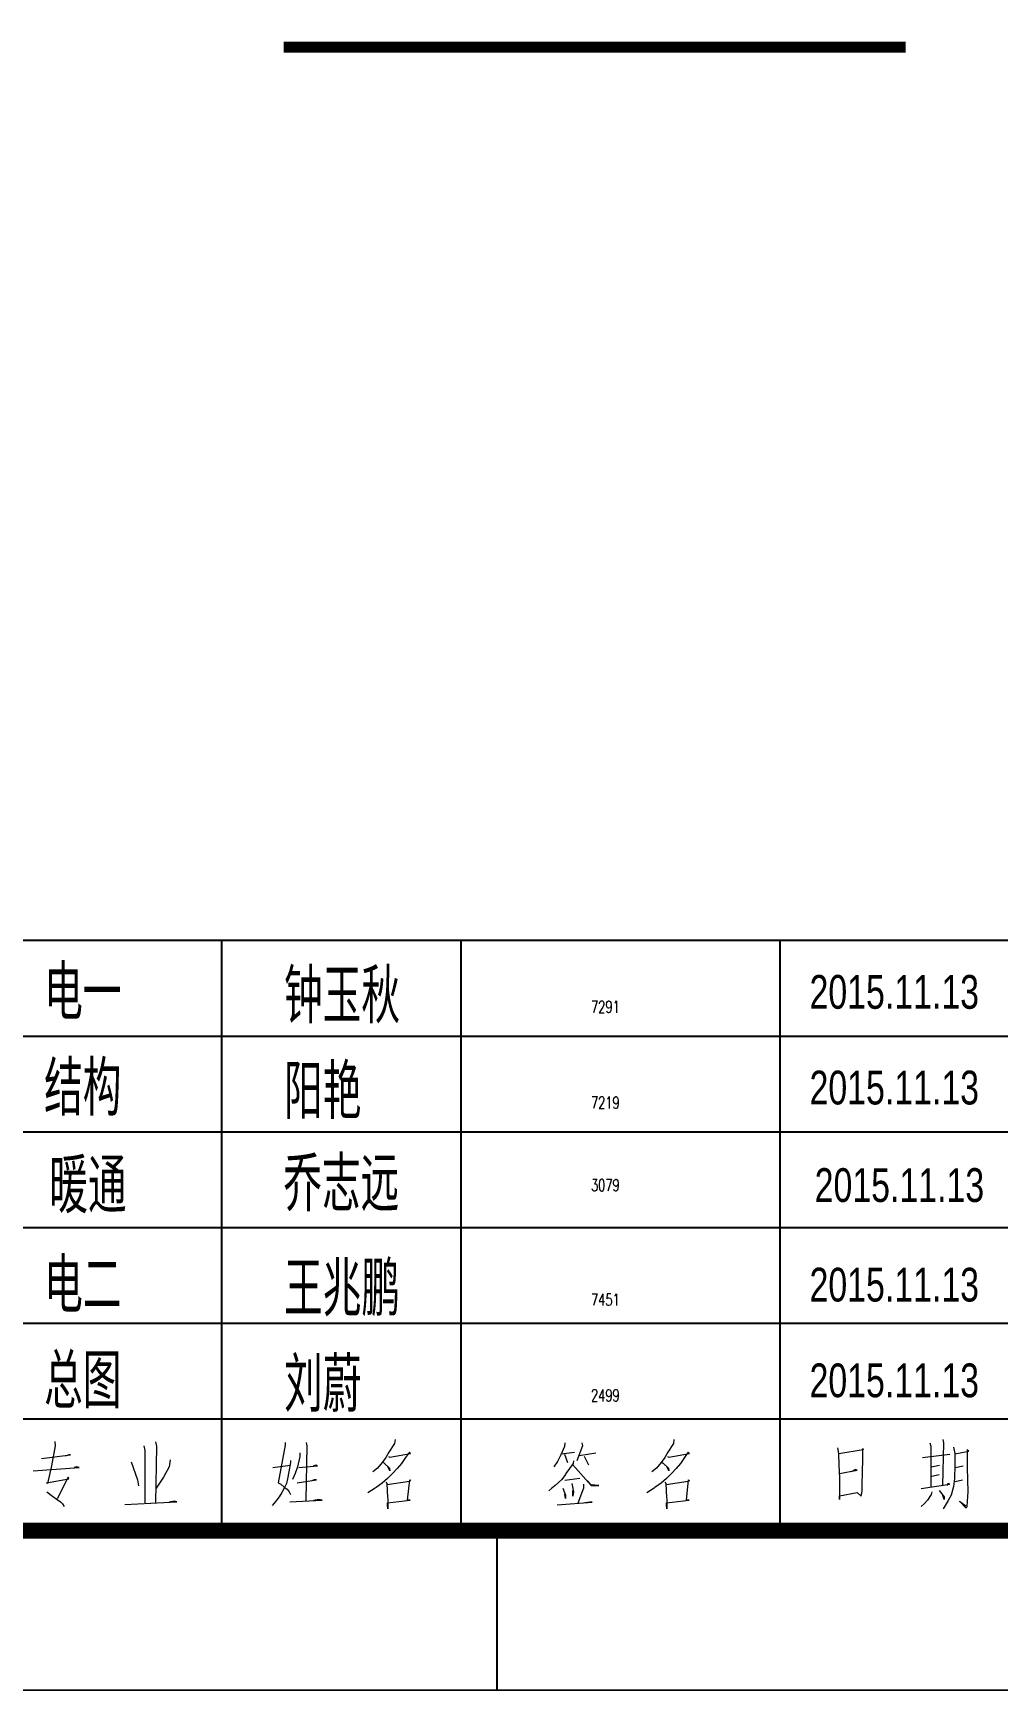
# Model space of a CAD drawing. Header units: millimetres. Extents: x 272502 to 382320, y 153465 to 264763.
# Drawn here: x 320637 to 326686, y 153485 to 163879 of the extents above; entities that cross this region are included whole.
import ezdxf

# ---------------------------------------------------------------- set-up
doc = ezdxf.new("R2010")
doc.units = ezdxf.units.MM
doc.header["$LTSCALE"] = 1000
doc.layers.get('0').update_dxf_attribs({"color": 8})
for name, color, linetype in [('DIM_SYMB', 8, 'Continuous'), ('HQ1', 8, 'Continuous'), ('PUB_TEXT', 8, 'Continuous')]:
    doc.layers.add(name, color=color, linetype=linetype)
doc.styles.add('HZ', font='geditxt.shx', dxfattribs={"width": 0.75, "bigfont": 'hzfs_1.shx'})
doc.styles.add('HZTXT', font='haiwenrs.shx', dxfattribs={"bigfont": 'haiwenhz.shx'})
doc.styles.get("Standard").update_dxf_attribs({"font": 'txt', "bigfont": 'gbcbig.shx'})

# ---------------------------------------------------------------- blocks, each defined once
blk = doc.blocks.new('GEDI_WK_A2')
at = {"color": 3}
blk.add_line((371.25, 0), (371.25, 10), dxfattribs=at)
for points, const_width in [([(0, 0), (594, 0), (594, 420), (0, 420)], 0.1), ([(25, 10), (584, 10), (584, 410), (25, 410)], 1)]:
    blk.add_lwpolyline(points, close=True, dxfattribs=dict(at, const_width=const_width))
blk = doc.blocks.new('GEDI_HQ1_2012')
at = {"layer": 'HQ1', "color": 2}
for p, q in [((0, 37), (-65, 37)), ((-65, 0), (-65, 37)), ((-50, 0), (-50, 37)), ((-35, 0), (-35, 37)), ((-15, 0), (-15, 37)), ((0, 0), (0, 37)), ((-65, 31), (0, 31)), ((-65, 25), (0, 25)), ((-65, 19), (0, 19)), ((-65, 13), (0, 13)), ((-65, 7), (0, 7)), ((0, 0), (0, 7)), ((-65, 0), (0, 0))]:
    blk.add_line(p, q, dxfattribs=at)
at = {"layer": 'HQ1', "color": 7, "lineweight": 0}
for points in [[(-60.48, 5.59), (-60.45, 5.32), (-60.68, 4.06), (-60.94, 2.94), (-61, 3), (-59.61, 3.24), (-59.64, 3.34), (-60.33, 1.98)], [(-54.89, 5.32), (-54.83, 5.02), (-54.83, 1.71)], [(-54.16, 5.56), (-54.1, 5.29), (-54.16, 1.74)], [(-46.04, 5.53), (-46.04, 5.36), (-46.48, 3), (-46.3, 2.9), (-46.1, 2.73), (-45.92, 2.59), (-45.78, 2.42), (-45.7, 2.25)], [(-44.71, 5.53), (-44.68, 5.32), (-44.74, 1.88)], [(-39.15, 5.7), (-39.18, 5.46), (-39.53, 4.91), (-39.73, 4.57), (-39.96, 4.26), (-40.25, 3.92), (-40.54, 3.69)], [(-28.5, 5.49), (-28.53, 5.26), (-28.76, 4.74), (-28.96, 4.33), (-29.2, 3.99)], [(-27.43, 5.49), (-27.4, 5.32), (-27.75, 4.37)], [(-21.66, 5.7), (-21.69, 5.46), (-22.04, 4.91), (-22.24, 4.57), (-22.47, 4.26), (-22.76, 3.92), (-23.05, 3.69)], [(-5.62, 5.49), (-5.56, 5.29), (-5.56, 2.73)], [(-4.8, 5.7), (-4.75, 5.49), (-4.83, 2.83)], [(-4.14, 5.22), (-4.05, 4.84), (-4.05, 4.09), (-4.08, 3.27), (-4.14, 2.76), (-4.28, 2.22), (-4.46, 1.88), (-4.78, 1.37)], [(-61.32, 4.51), (-59.5, 4.74), (-59.61, 4.74), (-59.81, 4.67)], [(-55.7, 4.3), (-55.3, 3.17), (-55.24, 2.8)], [(-53.24, 4.44), (-53.3, 3.99), (-53.67, 3.34), (-54.13, 2.66)], [(-45.7, 4.4), (-45.7, 4.26), (-45.81, 3.69), (-45.9, 3.24), (-45.95, 2.94), (-46.07, 2.69), (-46.25, 2.39), (-46.42, 2.12), (-46.62, 1.84), (-46.85, 1.57)], [(-45.12, 4.88), (-45.12, 4.64), (-45.26, 3.99), (-45.4, 3.58), (-45.58, 3.21)], [(-39.56, 4.64), (-39.47, 4.61), (-38.17, 4.84), (-38.25, 4.91), (-38.49, 4.57), (-38.74, 4.2), (-39.01, 3.89), (-39.3, 3.58), (-39.62, 3.27), (-39.96, 2.97), (-40.34, 2.69), (-40.4, 2.66), (-40.63, 2.52), (-40.86, 2.36)], [(-39.88, 4.26), (-39.82, 4.23), (-39.5, 3.92), (-39.47, 3.75), (-39.59, 3.99)], [(-27.95, 4.37), (-27.98, 4.2), (-28.44, 3.58), (-28.47, 3.51), (-28.7, 3.21), (-29.11, 2.83), (-29.31, 2.66), (-29.51, 2.49)], [(-28.73, 4.81), (-27.89, 4.91)], [(-28.53, 4.78), (-28.33, 4.26)], [(-27.6, 4.71), (-26.56, 4.88)], [(-27.28, 4.67), (-27.02, 4.13)], [(-22.07, 4.64), (-21.98, 4.61), (-20.68, 4.84), (-20.76, 4.91), (-20.99, 4.57), (-21.26, 4.2), (-21.52, 3.89), (-21.81, 3.58), (-22.12, 3.27), (-22.47, 2.97), (-22.85, 2.69), (-22.91, 2.66), (-23.14, 2.52), (-23.37, 2.36)], [(-22.39, 4.26), (-22.33, 4.23), (-22.01, 3.92), (-21.98, 3.75), (-22.1, 3.99)], [(-11.41, 5.19), (-11.35, 4.84), (-11.32, 4.09), (-11.29, 3.31), (-11.29, 3.21), (-11.29, 2.66), (-11.29, 1.94), (-11.29, 2.18), (-10.17, 2.39), (-9.93, 2.15), (-9.87, 2.46), (-9.87, 2.87), (-9.84, 3.65), (-9.82, 4.47), (-9.82, 5.15), (-9.79, 5.05), (-11.32, 4.81)], [(-6.08, 4.57), (-4.37, 4.78)], [(-4.05, 4.81), (-3.18, 4.98), (-3.27, 5.08), (-3.27, 4.03), (-3.27, 3.96), (-3.24, 2.42), (-3.27, 1.84), (-3.3, 1.5), (-3.33, 1.4), (-3.76, 1.84), (-3.36, 1.54)], [(-61.84, 3.75), (-58.95, 3.96), (-59.09, 3.99), (-59.26, 3.96)], [(-46.82, 3.96), (-45.72, 4.09)], [(-45.29, 3), (-44.07, 3.17), (-44.22, 3.17), (-44.36, 3.11)], [(-45.17, 3.96), (-44.02, 4.06), (-44.1, 4.09), (-44.27, 4.06)], [(-39.73, 3.04), (-39.67, 2.94), (-39.62, 2.08), (-39.59, 1.98), (-39.59, 1.37), (-39.62, 1.64), (-39.62, 1.74), (-38.19, 1.91), (-38.22, 1.91), (-38.37, 1.91), (-38.22, 3.17), (-38.17, 3.11), (-38.25, 3.07), (-39.64, 2.87)], [(-27.57, 3.27), (-28.5, 3.14)], [(-28.01, 4.13), (-26.85, 2.83), (-26.38, 2.83), (-26.85, 2.87), (-27.08, 3.11)], [(-22.24, 3.04), (-22.18, 2.94), (-22.12, 2.08), (-22.1, 1.98), (-22.1, 1.37), (-22.12, 1.64), (-22.12, 1.74), (-20.71, 1.91), (-20.74, 1.91), (-20.88, 1.91), (-20.74, 3.17), (-20.68, 3.11), (-20.76, 3.07), (-22.15, 2.87)], [(-11.29, 3.58), (-10.17, 3.79), (-10.28, 3.82), (-10.54, 3.69)], [(-5.53, 3.99), (-5.01, 4.09)], [(-5.5, 3.41), (-5.04, 3.51)], [(-4.08, 3.07), (-4.02, 3.07), (-3.56, 3.17)], [(-4.02, 3.96), (-3.53, 4.06)], [(-60.97, 2.42), (-60.62, 2.15), (-60.39, 1.98), (-60.13, 1.81), (-59.99, 1.67), (-59.9, 1.5)], [(-28.62, 2.66), (-28.47, 2.22), (-28.47, 2.01), (-28.5, 2.29)], [(-28.07, 2.94), (-27.95, 2.42), (-28.01, 2.15), (-28.01, 2.52)], [(-27.34, 2.9), (-27.34, 2.66), (-27.69, 1.71)], [(-6.17, 2.63), (-4.37, 2.9), (-4.46, 2.94), (-4.57, 2.83)], [(-5.5, 2.42), (-5.53, 2.25), (-5.76, 1.91), (-5.97, 1.67), (-6.17, 1.5)], [(-5.04, 2.52), (-4.72, 2.12), (-4.72, 1.94), (-4.83, 2.25)], [(-56.1, 1.64), (-52.83, 1.81), (-52.98, 1.84), (-53.3, 1.77)], [(-45.75, 1.81), (-43.72, 1.91), (-43.93, 1.94), (-44.27, 1.88)], [(-28.99, 1.61), (-26.79, 1.77), (-26.93, 1.77), (-27.25, 1.74)]]:
    blk.add_lwpolyline(points, dxfattribs=at)
blk.add_text('223344', height=0.0001).set_placement((-22.1, 1.74))

msp = doc.modelspace()

# ---------------------------------------------------------------- linework, layer by layer
at = {"layer": 'DIM_SYMB', "const_width": 70}
msp.add_lwpolyline([(322208.4, 163791.1), (326107.8, 163791.1)], dxfattribs=at)

# ---------------------------------------------------------------- block references
at = {"xscale": 100, "yscale": 100, "zscale": 100}
for name, p in [('GEDI_WK_A2', (286421.1, 153490.5)), ('GEDI_HQ1_2012', (326821.1, 154490.5))]:
    msp.add_blockref(name, p, dxfattribs=at)

# ---------------------------------------------------------------- texts
at = {"layer": 'PUB_TEXT', "color": 3, "style": 'HZTXT', "width": 0.75}
for s, height, p in [('电一', 340.2, (320706, 157692)), ('钟玉秋', 340.2, (322210.4, 157670.2)), ('2015.11.13', 211.68, (325505.1, 157761.9)), ('结构', 340.2, (320706, 157092)), ('阳艳', 340.2, (322210.4, 157070.2)), ('2015.11.13', 211.68, (325505.1, 157161.9)), ('暖通', 340.2, (320738.3, 156480.7)), ('乔志远', 340.2, (322205.3, 156492.2)), ('2015.11.13', 211.68, (325537.4, 156550.7)), ('电二', 340.2, (320706, 155856.5)), ('王兆鹏', 340.2, (322210.4, 155834.7)), ('2015.11.13', 211.68, (325505.1, 155926.4)), ('总图', 340.2, (320706, 155256.5)), ('刘蔚', 340.2, (322210.4, 155234.7)), ('2015.11.13', 211.68, (325505.1, 155326.4))]:
    msp.add_text(s, height=height, dxfattribs=at).set_placement(p)
at = {"layer": 'PUB_TEXT', "style": 'HZ', "width": 0.7}
for s, p in [('7291', (324134.9, 157736)), ('7219', (324134.9, 157136)), ('3079', (324134.9, 156618.8)), ('7451', (324134.9, 155900.5)), ('2499', (324134.9, 155300.5))]:
    msp.add_text(s, height=75, dxfattribs=at).set_placement(p)

doc.saveas('drawing.dxf')
